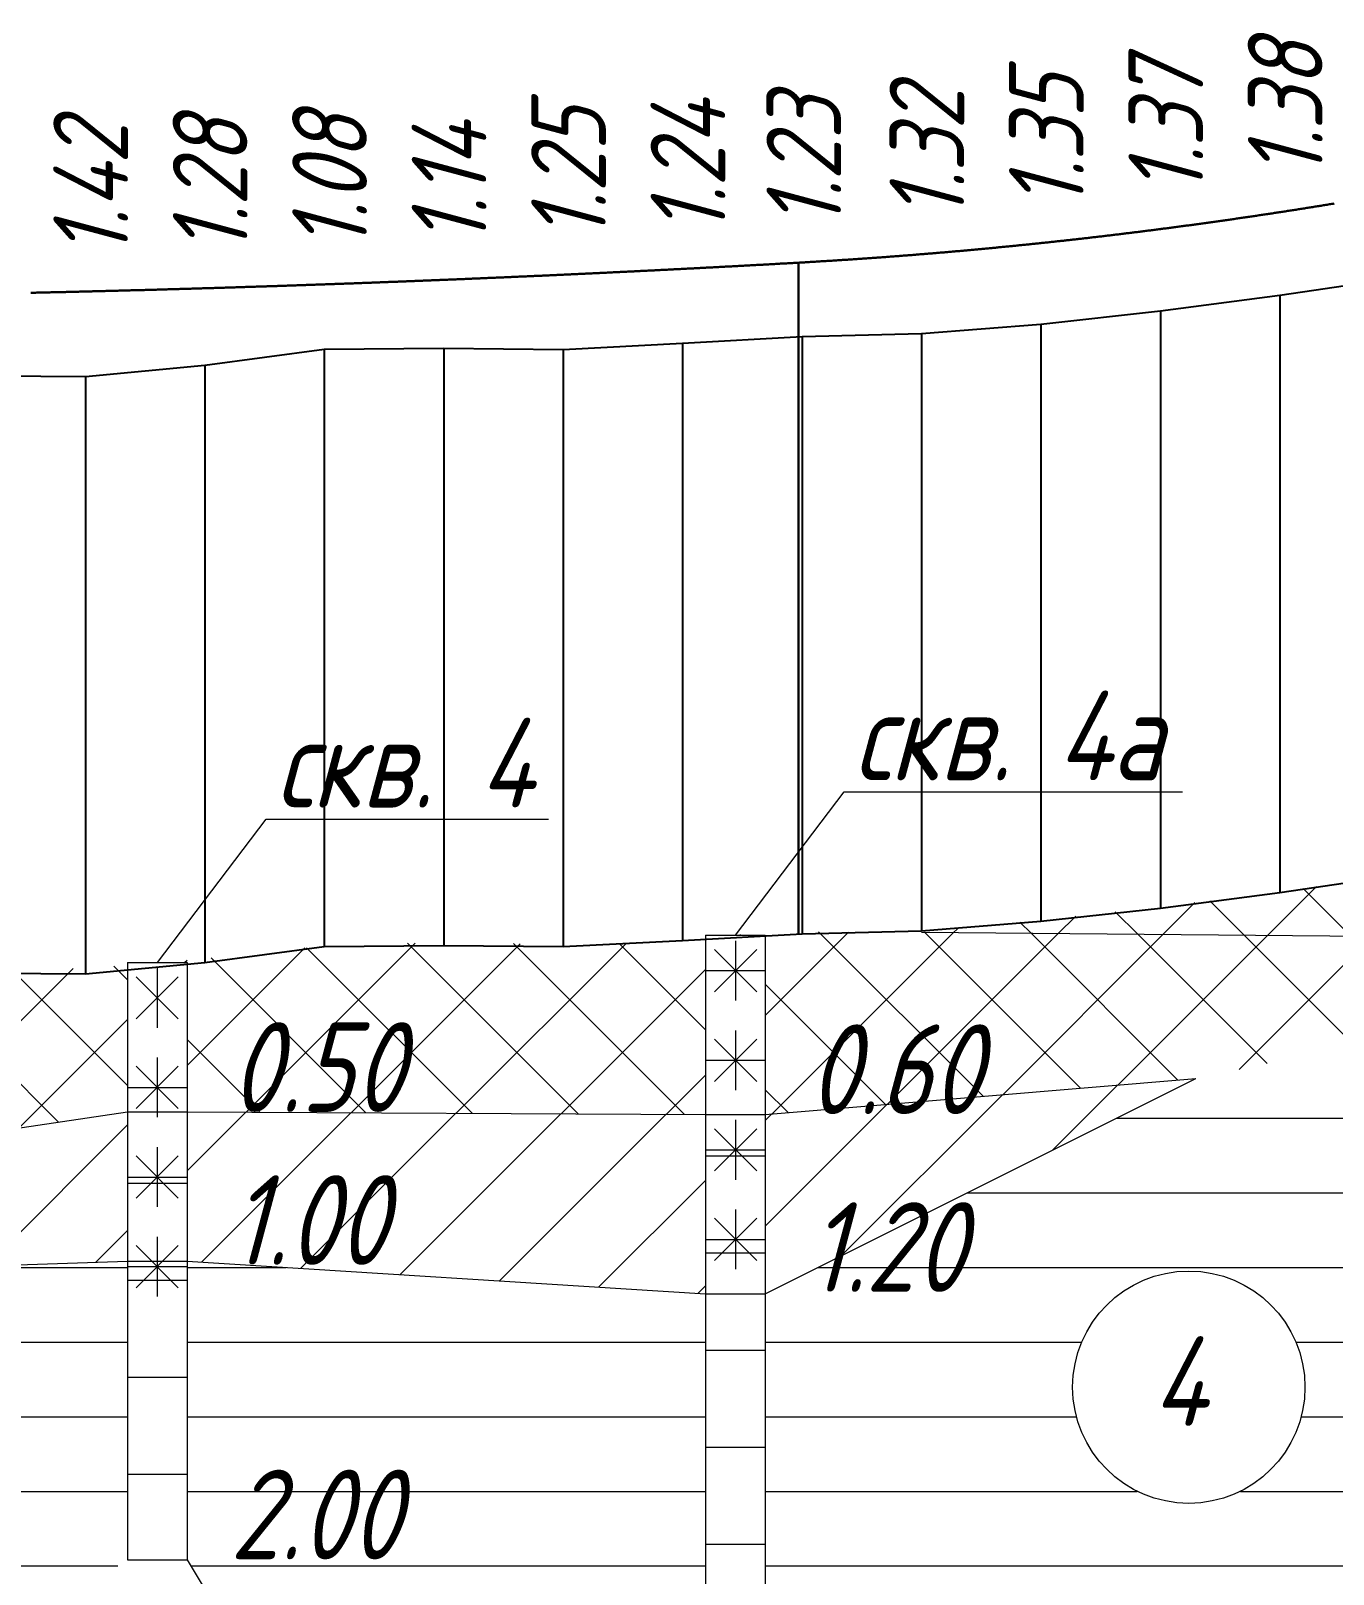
# Model space of a CAD drawing. Extents: x 2172 to 5772, y -842 to -248.
# Drawn here: x 2449.4 to 2493, y -472.7 to -421.1 of the extents above; entities that cross this region are included whole.
import ezdxf

# ---------------------------------------------------------------- set-up
doc = ezdxf.new("R2010")
doc.units = 0
doc.header["$MEASUREMENT"] = 0
doc.linetypes.add('CONTI', pattern=[0])
doc.linetypes.add('STROT', pattern=[1.7, 0.5, -1.2])
doc.layers.add('геология', color=7, linetype='CONTINUOUS', lineweight=20)
doc.layers.add('КРАСНЫЙ_ПРОФИЛЬ', color=1, linetype='CONTINUOUS', lineweight=30)
doc.layers.add('РАБОЧИЕ_ОТМЕТКИ', color=1, linetype='CONTINUOUS')
doc.layers.add('ЧЕРНЫЙ_ПРОФИЛЬ', color=7, linetype='CONTINUOUS')
doc.styles.add('ГОСТ', font='gost.TTF', dxfattribs={"oblique": 15, "height": 1})
pattern_1 = [(45, (2172.2283, -872.4663), (-1.767767, 1.767767), []), (135, (2172.2283, -872.4663), (-1.767767, -1.767767), [])]
pattern_2 = [(180, (2172.2283, -872.4663), (-4e-16, -2.5), [])]
pattern_3 = [(180, (5078.6723, -2916.6453), (-7e-16, -3.25), [])]
pattern_4 = [(180, (5067.1706, -2915.7342), (-7e-16, -3.25), [])]

msp = doc.modelspace()

# ---------------------------------------------------------------- hatches: boundary and pattern name
at = {"layer": 'геология', "linetype": 'Continuous'}
h = msp.add_hatch(dxfattribs=at)
h.set_pattern_fill('ANSI31', scale=20, angle=135, style=0)
h.set_pattern_definition(pattern_2)
h.paths.add_polyline_path([(3105.679, -497.894), (3100.295, -497.506), (3100.295, -519.506)])
h.paths.add_polyline_path([(3098.295, -497.506), (3069.026, -496.457), (3098.295, -519.506)])
h.paths.add_polyline_path([(3095.377, -507.84, -1), (3087.596, -507.84, -1)], flags=16)
h.paths.add_polyline_path([(3098.295, -478.506), (3094.269, -477.334), (3075.95, -477.859), (3057.943, -477.729), (3057.943, -487.729), (3069.026, -496.457), (3098.295, -497.506)])
h.paths.add_polyline_path([(3082.547, -484.72, -1), (3090.328, -484.72, -1)], flags=16)
h.paths.add_polyline_path([(3107.228, -478.296), (3100.295, -478.506), (3100.295, -497.506), (3105.679, -497.894), (3107.228, -491.676)])
h.paths.add_polyline_path([(3055.943, -477.729), (2997.845, -470.675), (2997.845, -480.675), (3055.943, -487.729)])
h.paths.add_polyline_path([(3020.092, -478.789, -1), (3027.873, -478.789, -1)], flags=16)
h.paths.add_polyline_path([(2995.845, -470.675), (2937.148, -467.612), (2937.148, -478.612), (2995.845, -480.675)])
h.paths.add_polyline_path([(2965.266, -474.518, -1), (2973.047, -474.518, -1)], flags=16)
h.paths.add_polyline_path([(2935.148, -467.612), (2902.578, -467.013), (2877.223, -464.243), (2877.223, -473.243), (2935.148, -478.612)])
h.paths.add_polyline_path([(2875.223, -464.243), (2858.104, -464.299, -0.510101), (2851.805, -464.319), (2819.363, -464.426), (2817.121, -464.728), (2817.121, -472.728), (2875.223, -473.243)])
h.paths.add_polyline_path([(2866.261, -468.476, -1), (2858.481, -468.476, -1)], flags=16)
h.paths.add_polyline_path([(2815.121, -464.728), (2788.34, -465.726), (2757.069, -466.983), (2757.069, -475.983), (2815.121, -472.728)])
h.paths.add_polyline_path([(2812.243, -467.9), (2812.243, -465.9), (2814.243, -465.9), (2814.243, -467.9)], flags=16)
h.paths.add_polyline_path([(2755.069, -466.983), (2747.594, -468.75), (2747.594, -484.75), (2752.775, -485.118), (2755.069, -475.983)])
h.paths.add_polyline_path([(2745.594, -468.75), (2724.056, -461.574), (2697.034, -456.873), (2697.034, -469.873), (2715.941, -483.842), (2745.594, -484.75)])
h.paths.add_polyline_path([(2738.95, -474.795, -1), (2731.169, -474.795, -1)], flags=16)
h.paths.add_polyline_path([(2695.034, -456.873), (2675.653, -450.319), (2667.145, -449.292), (2664.204, -449.575, -0.625343), (2657.241, -450.247), (2657.05, -450.265), (2635.84, -449.678), (2635.84, -466.678), (2695.034, -469.873)])
h.paths.add_polyline_path([(2656.512, -459.647, -1), (2664.293, -459.647, -1)], flags=16)
h.paths.add_polyline_path([(2633.84, -449.678), (2615.668, -450.306), (2610.447, -450.491), (2575.112, -449.87), (2575.112, -466.37), (2630.663, -466.661), (2630.663, -464.729), (2632.663, -464.729), (2632.663, -466.672), (2633.84, -466.678)])
h.paths.add_polyline_path([(2573.112, -449.87), (2545.307, -449.807), (2534.156, -449.942), (2525.127, -450.367), (2516.098, -450.792), (2516.098, -466.792), (2573.112, -466.37)])
h.paths.add_polyline_path([(2514.098, -450.796), (2502.318, -453.238), (2488.412, -456.142), (2473.995, -463.346), (2473.995, -477.346), (2501.918, -477.287), (2514.098, -466.792)])
h.paths.add_polyline_path([(2492.069, -466.477, -1), (2484.288, -466.477, -1)], flags=16)
h.paths.add_polyline_path([(3100.971, -498.537), (3109.711, -498.537), (3109.711, -494.03), (3100.971, -494.03)], flags=9)
h.paths.add_polyline_path([(3089.501, -509.889), (3093.522, -509.889), (3093.522, -505.386), (3089.501, -505.386)], flags=8)
h.paths.add_polyline_path([(3084.452, -486.769), (3088.688, -486.769), (3088.688, -482.266), (3084.452, -482.266)], flags=8)
h.paths.add_polyline_path([(3058.619, -488.463), (3067.359, -488.463), (3067.359, -483.956), (3058.619, -483.956)], flags=24)
h.paths.add_polyline_path([(3053.467, -492.45), (3062.42, -492.45), (3062.42, -487.946), (3053.467, -487.946)], flags=9)
h.paths.add_polyline_path([(3100.97, -479.396), (3109.71, -479.396), (3109.71, -474.889), (3100.97, -474.889)], flags=9)
h.paths.add_polyline_path([(3021.997, -480.838), (3026.232, -480.838), (3026.232, -476.334), (3021.997, -476.334)], flags=8)
h.paths.add_polyline_path([(2998.521, -481.408), (3007.261, -481.408), (3007.261, -476.902), (2998.521, -476.902)], flags=25)
h.paths.add_polyline_path([(2967.171, -476.567), (2971.406, -476.567), (2971.406, -472.064), (2967.171, -472.064)], flags=8)
h.paths.add_polyline_path([(2937.823, -479.346), (2946.563, -479.346), (2946.563, -474.839), (2937.823, -474.839)], flags=25)
h.paths.add_polyline_path([(2877.899, -473.976), (2886.639, -473.976), (2886.639, -469.47), (2877.899, -469.47)], flags=25)
h.paths.add_polyline_path([(2860.385, -470.525), (2864.621, -470.525), (2864.621, -466.022), (2860.385, -466.022)], flags=8)
h.paths.add_polyline_path([(2817.796, -473.462), (2826.537, -473.462), (2826.537, -468.955), (2817.796, -468.955)], flags=9)
h.paths.add_polyline_path([(2817.796, -465.647), (2825.893, -465.647), (2825.893, -461.141), (2817.796, -461.141)], flags=9)
h.paths.add_polyline_path([(2804.271, -468.407), (2813.441, -468.407), (2813.441, -463.9), (2804.271, -463.9)], flags=9)
h.paths.add_polyline_path([(2757.745, -476.716), (2766.485, -476.716), (2766.485, -472.21), (2757.745, -472.21)], flags=9)
h.paths.add_polyline_path([(2757.745, -467.735), (2765.197, -467.735), (2765.197, -463.231), (2757.745, -463.231)], flags=9)
h.paths.add_polyline_path([(2752.592, -480.706), (2760.26, -480.706), (2760.26, -476.199), (2752.592, -476.199)], flags=9)
h.paths.add_polyline_path([(2748.268, -485.562), (2757.01, -485.562), (2757.01, -481.052), (2748.268, -481.052)], flags=9)
h.paths.add_polyline_path([(2748.27, -469.606), (2756.151, -469.606), (2756.151, -465.102), (2748.27, -465.102)], flags=9)
h.paths.add_polyline_path([(2733.073, -476.844), (2737.309, -476.844), (2737.309, -472.34), (2733.073, -472.34)], flags=8)
h.paths.add_polyline_path([(2697.71, -470.607), (2706.45, -470.607), (2706.45, -466.1), (2697.71, -466.1)], flags=24)
h.paths.add_polyline_path([(2692.558, -474.594), (2700.225, -474.594), (2700.225, -470.09), (2692.558, -470.09)], flags=9)
h.paths.add_polyline_path([(2658.417, -461.696), (2662.652, -461.696), (2662.652, -457.193), (2658.417, -457.193)], flags=8)
h.paths.add_polyline_path([(2636.515, -467.411), (2645.255, -467.411), (2645.255, -462.905), (2636.515, -462.905)], flags=25)
h.paths.add_polyline_path([(2636.516, -450.542), (2645.04, -450.542), (2645.04, -446.039), (2636.516, -446.039)], flags=9)
h.paths.add_polyline_path([(2624.014, -467.235), (2631.251, -467.235), (2631.251, -462.731), (2624.014, -462.731)], flags=9)
h.paths.add_polyline_path([(2575.788, -467.103), (2584.528, -467.103), (2584.528, -462.597), (2575.788, -462.597)], flags=9)
h.paths.add_polyline_path([(2575.788, -450.708), (2584.098, -450.708), (2584.098, -446.205), (2575.788, -446.205)], flags=9)
h.paths.add_polyline_path([(2516.774, -467.526), (2525.514, -467.526), (2525.514, -463.02), (2516.774, -463.02)], flags=9)
h.paths.add_polyline_path([(2516.774, -451.631), (2525.513, -451.631), (2525.513, -447.127), (2516.774, -447.127)], flags=9)
h.paths.add_polyline_path([(2486.192, -468.526), (2490.428, -468.526), (2490.428, -464.023), (2486.192, -464.023)], flags=8)
h.paths.add_polyline_path([(2474.67, -478.32), (2483.41, -478.32), (2483.41, -473.813), (2474.67, -473.813)], flags=9)
h.paths.add_polyline_path([(2474.67, -464.035), (2482.767, -464.035), (2482.767, -459.529), (2474.67, -459.529)], flags=24)
h = msp.add_hatch(dxfattribs=at)
h.set_pattern_fill('ANSI37', color=1, scale=20, style=0)
h.set_pattern_definition(pattern_1)
h.paths.add_polyline_path([(2514.098, -446.84), (2511.228, -446.976), (2507.228, -447.046), (2503.228, -447.646), (2499.228, -448.606), (2495.228, -449.296), (2491.228, -449.896), (2487.228, -450.396), (2483.228, -450.826), (2479.228, -451.256), (2510.544, -451.533), (2514.098, -450.796)])
h = msp.add_hatch(dxfattribs=at)
h.set_pattern_fill('ANSI37', color=1, scale=20, style=0)
h.set_pattern_definition(pattern_1)
h.paths.add_polyline_path([(2471.995, -451.493), (2471.228, -451.606), (2467.228, -451.656), (2463.228, -451.576), (2459.228, -451.696), (2455.228, -452.126), (2453.641, -452.257), (2454.641, -452.257), (2454.641, -457.257), (2471.995, -457.346)])
h = msp.add_hatch(dxfattribs=at)
h.set_pattern_fill('ANSI37', color=1, scale=20, style=0)
h.set_pattern_definition(pattern_1)
h.paths.add_polyline_path([(2502.318, -453.238), (2510.544, -451.533), (2479.228, -451.256), (2475.228, -451.226), (2474.148, -451.176), (2472.995, -451.346), (2473.995, -451.346), (2473.995, -457.346), (2488.412, -456.142)])
h = msp.add_hatch(dxfattribs=at)
h.set_pattern_fill('ANSI37', color=1, scale=20, style=0)
h.set_pattern_definition(pattern_1)
h.paths.add_polyline_path([(2452.641, -452.34), (2451.228, -452.456), (2447.228, -452.476), (2443.228, -452.186), (2439.228, -452.066), (2435.228, -452.096), (2431.228, -452.226), (2427.228, -452.386), (2423.228, -452.616), (2419.228, -452.496), (2415.228, -452.636), (2411.228, -452.486), (2407.228, -452.176), (2406.788, -452.106), (2406.674, -452.101), (2406.674, -464.05), (2452.641, -457.257)])
h.paths.add_polyline_path([(2427.785, -456.938, -1), (2420.004, -456.938, -1)], flags=16)
h = msp.add_hatch(dxfattribs=at)
h.set_pattern_fill('ANSI31', scale=20, style=0)
h.set_pattern_definition([(45, (3009.719, -466.3003), (-1.767767, 1.767767), [])])
h.paths.add_polyline_path([(3024.678, -465.907), (3015.757, -464.472), (3007.24, -462.448), (2997.845, -461.675), (2997.845, -470.675), (3055.943, -477.729), (3055.943, -469.729), (3044.547, -467.487), (3036.549, -466.353), (3028.118, -466.353), (3024.678, -465.907, -0.370657), (3027.984, -469.753, -1), (3020.203, -469.753, -0.459155)], flags=16)
h.paths.add_polyline_path([(2270.88, -479.487), (2269.805, -479.487), (2269.805, -481.49), (2267.805, -481.49), (2267.805, -479.487), (2267.228, -479.487), (2267.228, -485.487), (2270.88, -485.487)])
h.paths.add_polyline_path([(2283.848, -477.583), (2272.88, -479.487), (2272.88, -485.487), (2281.348, -483.871), (2283.848, -483.098)])
h.paths.add_polyline_path([(2289.148, -476.663), (2283.848, -477.583), (2283.848, -483.098), (2289.148, -481.459)])
h.paths.add_polyline_path([(2324.49, -470.529), (2289.148, -476.663), (2289.148, -481.459)])
h.paths.add_polyline_path([(2452.641, -457.257), (2408.716, -463.748), (2452.641, -462.257)])
h.paths.add_polyline_path([(2471.995, -457.346), (2454.641, -457.257), (2454.641, -462.257), (2471.995, -463.346)])
h.paths.add_polyline_path([(2488.412, -456.142), (2473.995, -457.346), (2473.995, -463.346)])
h.paths.add_polyline_path([(2875.223, -457.243), (2858.123, -459.779, -0.155125), (2858.837, -462.025, -0.157311), (2858.104, -464.299), (2875.223, -464.243)])
h.paths.add_polyline_path([(2851.057, -462.025, -0.0993), (2851.357, -460.525), (2841.52, -461.434), (2819.363, -464.426), (2851.805, -464.319, -0.15899)])
h.paths.add_polyline_path([(2745.594, -484.75), (2715.941, -483.842), (2745.594, -505.75)])
h.paths.add_polyline_path([(2738.507, -490.069, -1), (2730.726, -490.069, -1)], flags=16)
h.paths.add_polyline_path([(2752.775, -485.118), (2747.594, -484.75), (2747.594, -505.75)])
h.paths.add_polyline_path([(2935.148, -460.112), (2926.468, -461.488), (2918.134, -462.447), (2908.331, -462.128), (2902.604, -461.02), (2893.451, -459.677), (2877.223, -457.243), (2877.223, -464.243), (2902.578, -467.013), (2935.148, -467.612)])
h.paths.add_polyline_path([(2995.845, -461.675), (2976.393, -460.021), (2968.652, -459.63), (2964.352, -460.255), (2952.449, -460.334), (2937.148, -460.112), (2937.148, -467.612), (2995.845, -470.675)])
h.paths.add_polyline_path([(2965.26, -464.368, -1), (2973.041, -464.368, -1)], flags=16)
h.paths.add_polyline_path([(3024.678, -465.907), (3015.757, -464.472), (3007.24, -462.448), (2997.845, -461.675), (2997.845, -470.675), (3023.624, -473.615, -0.37925), (3020.203, -469.753, -0.459155)], flags=0)
h.paths.add_polyline_path([(3055.943, -469.729), (3044.547, -467.487), (3036.549, -466.353), (3028.118, -466.353), (3015.757, -464.472), (3007.24, -462.448), (2997.845, -461.675), (2997.845, -470.675), (3055.943, -477.729)])
h.paths.add_polyline_path([(3020.203, -469.753, -1), (3027.984, -469.753, -1)], flags=0)
h.paths.add_polyline_path([(3022.107, -471.802), (3026.344, -471.802), (3026.344, -467.296), (3022.107, -467.296)], flags=8)
h.paths.add_polyline_path([(2998.521, -471.402), (3006.617, -471.402), (3006.617, -466.899), (2998.521, -466.899)], flags=8)
h.paths.add_polyline_path([(2998.521, -471.402), (3006.617, -471.402), (3006.617, -466.899), (2998.521, -466.899)], flags=8)
h = msp.add_hatch(dxfattribs=at)
h.set_pattern_fill('ANSI31', scale=26, angle=135, style=0)
h.set_pattern_definition(pattern_3)
h.paths.add_polyline_path([(2454.641, -457.257), (2452.641, -457.257), (2452.641, -462.257), (2454.641, -462.257)])
h = msp.add_hatch(dxfattribs=at)
h.set_pattern_fill('ANSI31', scale=26, angle=135, style=0)
h.set_pattern_definition(pattern_4)
h.paths.add_polyline_path([(2473.995, -457.346), (2471.995, -457.346), (2471.995, -463.346), (2473.995, -463.346)])
h = msp.add_hatch(dxfattribs=at)
h.set_pattern_fill('ANSI31', scale=20, angle=135, style=0)
h.set_pattern_definition(pattern_2)
h.paths.add_polyline_path([(2471.995, -463.346), (2454.641, -462.257), (2454.641, -472.257), (2458.646, -478.97), (2471.995, -477.346)])
h.paths.add_polyline_path([(2452.641, -472.257), (2452.641, -462.257), (2442.522, -462.601), (2442.254, -463.702, -0.414214), (2446.144, -467.593, -1), (2438.363, -467.593, -0.414214), (2442.254, -463.702), (2442.522, -462.601), (2408.716, -463.748), (2406.674, -464.05), (2406.674, -480.05), (2439.394, -480.843)])
h.paths.add_polyline_path([(2419.862, -470.83, -1), (2427.643, -470.83, -1)], flags=16)
h.paths.add_polyline_path([(2439.394, -480.843), (2406.674, -480.05), (2406.674, -502.05)])
h.paths.add_polyline_path([(2419.757, -485.543, -1), (2427.537, -485.543, -1)], flags=16)
h.paths.add_polyline_path([(2404.674, -480.05), (2396.99, -480.259), (2404.674, -502.05)])
h.paths.add_polyline_path([(2404.674, -464.05), (2393.956, -461.656), (2393.956, -471.656), (2396.99, -480.259), (2404.674, -480.05)])
h.paths.add_polyline_path([(2391.956, -461.656), (2332.888, -469.418), (2332.888, -474.418), (2391.956, -471.656)])
h.paths.add_polyline_path([(2388.88, -466.426), (2388.88, -464.426), (2390.88, -464.426), (2390.88, -466.426)], flags=16)
h.paths.add_polyline_path([(2330.888, -474.418), (2330.888, -469.418), (2324.49, -470.529), (2289.148, -481.459), (2289.148, -482.383)])
h.paths.add_polyline_path([(2289.148, -482.383), (2289.148, -481.459), (2283.848, -483.098), (2283.848, -483.394)])
h.paths.add_polyline_path([(2283.848, -483.098), (2281.348, -483.871), (2283.848, -483.394)])
h.paths.add_polyline_path([(2455.317, -472.991), (2464.057, -472.991), (2464.057, -468.484), (2455.317, -468.484)], flags=24)
h.paths.add_polyline_path([(2450.165, -476.978), (2457.832, -476.978), (2457.832, -472.474), (2450.165, -472.474)], flags=9)
h.paths.add_polyline_path([(2421.766, -472.879), (2426.002, -472.879), (2426.002, -468.376), (2421.766, -468.376)], flags=8)
h.paths.add_polyline_path([(2407.35, -480.698), (2416.09, -480.698), (2416.09, -476.192), (2407.35, -476.192)], flags=24)
h.paths.add_polyline_path([(2407.35, -464.739), (2415.447, -464.739), (2415.447, -460.232), (2407.35, -460.232)], flags=9)
h.paths.add_polyline_path([(2421.661, -487.592), (2425.682, -487.592), (2425.682, -483.089), (2421.661, -483.089)], flags=8)
h.paths.add_polyline_path([(2407.35, -502.843), (2415.875, -502.843), (2415.875, -498.34), (2407.35, -498.34)], flags=9)
h.paths.add_polyline_path([(2394.631, -472.381), (2403.372, -472.381), (2403.372, -467.874), (2394.631, -467.874)], flags=24)
h.paths.add_polyline_path([(2389.48, -476.367), (2396.932, -476.367), (2396.932, -471.864), (2389.48, -471.864)], flags=9)
h.paths.add_polyline_path([(2382.23, -466.932), (2389.898, -466.932), (2389.898, -462.426), (2382.23, -462.426)], flags=24)
h.paths.add_polyline_path([(2333.564, -470.085), (2341.445, -470.085), (2341.445, -465.582), (2333.564, -465.582)], flags=24)
h.paths.add_polyline_path([(2333.564, -475.152), (2342.304, -475.152), (2342.304, -470.645), (2333.564, -470.645)], flags=9)
h = msp.add_hatch(dxfattribs=at)
h.set_pattern_fill('ANSI31', scale=26, angle=135, style=0)
h.set_pattern_definition(pattern_3)
h.paths.add_polyline_path([(2454.641, -462.257), (2452.641, -462.257), (2452.641, -472.257), (2454.641, -472.257)])
h = msp.add_hatch(dxfattribs=at)
h.set_pattern_fill('ANSI31', scale=26, angle=135, style=0)
h.set_pattern_definition(pattern_4)
h.paths.add_polyline_path([(2473.995, -463.346), (2471.995, -463.346), (2471.995, -477.346), (2473.995, -477.346)])

# ---------------------------------------------------------------- linework, layer by layer
at = {"layer": 'геология', "color": 7, "linetype": 'Continuous'}
for p, q in [((2472.995, -451.346), (2476.64, -446.545)), ((2476.64, -446.545), (2487.969, -446.545)), ((2453.641, -452.257), (2457.287, -447.456)), ((2457.287, -447.456), (2466.732, -447.456)), ((2471.995, -451.346), (2473.995, -451.346)), ((2510.544, -451.533), (2479.228, -451.256)), ((2452.641, -452.257), (2454.641, -452.257)), ((2473.995, -457.346), (2488.412, -456.142)), ((2473.995, -463.346), (2488.412, -456.142)), ((2406.674, -464.05), (2452.641, -457.257)), ((2452.641, -457.257), (2454.641, -457.257)), ((2452.641, -457.257), (2454.641, -457.257)), ((2454.641, -457.257), (2471.995, -457.346)), ((2471.995, -457.346), (2473.995, -457.346)), ((2471.995, -457.346), (2473.995, -457.346)), ((2408.716, -463.748), (2452.641, -462.257)), ((2452.641, -462.257), (2454.641, -462.257)), ((2452.641, -462.257), (2454.641, -462.257)), ((2454.641, -462.257), (2471.995, -463.346)), ((2471.995, -463.346), (2473.995, -463.346)), ((2471.995, -463.346), (2473.995, -463.346)), ((2452.641, -472.257), (2454.641, -472.257)), ((2452.641, -472.257), (2454.641, -472.257))]:
    msp.add_line(p, q, dxfattribs=at)
at = {"layer": 'геология', "color": 7, "linetype": 'Continuous', "ltscale": 5}
for p, q in [((2471.995, -451.346), (2471.995, -501.346)), ((2473.995, -451.346), (2473.995, -501.346)), ((2452.641, -452.257), (2452.641, -472.257)), ((2454.641, -452.257), (2454.641, -472.257))]:
    msp.add_line(p, q, dxfattribs=at)
at = {"layer": 'геология', "color": 1, "linetype": 'Continuous'}
for p, q in [((2473.002, -451.529), (2473.002, -453.529)), ((2472.295, -453.236), (2473.709, -451.822)), ((2473.709, -453.236), (2472.295, -451.822)), ((2453.634, -452.44), (2453.634, -454.44)), ((2472.002, -452.529), (2474.002, -452.529)), ((2452.927, -454.147), (2454.341, -452.733)), ((2454.341, -454.147), (2452.927, -452.733)), ((2473.002, -454.529), (2473.002, -456.529)), ((2472.295, -456.236), (2473.709, -454.822)), ((2473.709, -456.236), (2472.295, -454.822)), ((2452.927, -457.147), (2454.341, -455.733)), ((2454.341, -457.147), (2452.927, -455.733)), ((2453.634, -455.44), (2453.634, -457.44)), ((2472.002, -455.529), (2474.002, -455.529)), ((2452.634, -456.44), (2454.634, -456.44)), ((2472.295, -459.236), (2473.709, -457.822)), ((2473.709, -459.236), (2472.295, -457.822)), ((2473.002, -457.529), (2473.002, -459.529)), ((2452.927, -460.147), (2454.341, -458.733)), ((2454.341, -460.147), (2452.927, -458.733)), ((2453.634, -458.44), (2453.634, -460.44)), ((2472.002, -458.529), (2474.002, -458.529)), ((2452.634, -459.44), (2454.634, -459.44)), ((2472.295, -462.236), (2473.709, -460.822)), ((2473.709, -462.236), (2472.295, -460.822)), ((2473.002, -460.529), (2473.002, -462.529)), ((2453.634, -461.44), (2453.634, -463.44)), ((2452.927, -463.147), (2454.341, -461.733)), ((2454.341, -463.147), (2452.927, -461.733)), ((2472.002, -461.529), (2474.002, -461.529)), ((2452.634, -462.44), (2454.634, -462.44))]:
    msp.add_line(p, q, dxfattribs=at)
at = {"layer": 'геология', "color": 7, "linetype": 'STROT', "ltscale": 3}
for p, q in [((2406.674, -502.05), (2452.641, -472.257)), ((2454.641, -472.257), (2471.995, -501.346))]:
    msp.add_line(p, q, dxfattribs=at)
at = {"layer": 'геология', "color": 7, "linetype": 'Continuous'}
msp.add_circle((2488.178, -466.477), 3.89, dxfattribs=at)
at = {"layer": 'КРАСНЫЙ_ПРОФИЛЬ'}
msp.add_line((2475.107, -428.822), (2475.107, -451.288), dxfattribs=at)
for points in [[(2475.107, -428.822), (2475.147, -428.82), (2475.187, -428.817), (2475.227, -428.815), (2475.228, -428.815), (2475.267, -428.813), (2475.307, -428.811), (2475.347, -428.808), (2475.387, -428.806), (2475.427, -428.804), (2475.467, -428.801), (2475.507, -428.799), (2475.546, -428.797), (2475.586, -428.794), (2475.626, -428.792), (2475.666, -428.79), (2475.706, -428.787), (2475.746, -428.785), (2475.786, -428.782), (2475.826, -428.78), (2475.866, -428.777), (2475.906, -428.775), (2475.946, -428.773), (2475.986, -428.77), (2476.026, -428.768), (2476.066, -428.765), (2476.106, -428.763), (2476.146, -428.76), (2476.186, -428.758), (2476.226, -428.755), (2476.266, -428.753), (2476.306, -428.75), (2476.346, -428.748), (2476.385, -428.745), (2476.425, -428.743), (2476.465, -428.74), (2476.505, -428.737), (2476.545, -428.735), (2476.585, -428.732), (2476.625, -428.73), (2476.665, -428.727), (2476.705, -428.724), (2476.745, -428.722), (2476.785, -428.719), (2476.825, -428.716), (2476.865, -428.714), (2476.905, -428.711), (2476.945, -428.708), (2476.985, -428.706), (2477.025, -428.703), (2477.065, -428.7), (2477.105, -428.697), (2477.145, -428.695), (2477.185, -428.692), (2477.224, -428.689), (2477.264, -428.686), (2477.304, -428.684), (2477.344, -428.681), (2477.384, -428.678), (2477.424, -428.675), (2477.464, -428.673), (2477.504, -428.67), (2477.544, -428.667), (2477.584, -428.664), (2477.624, -428.661), (2477.664, -428.658), (2477.704, -428.655), (2477.744, -428.653), (2477.784, -428.65), (2477.824, -428.647), (2477.864, -428.644), (2477.904, -428.641), (2477.944, -428.638), (2477.984, -428.635), (2478.024, -428.632), (2478.063, -428.629), (2478.103, -428.626), (2478.143, -428.623), (2478.183, -428.62), (2478.223, -428.617), (2478.263, -428.614), (2478.303, -428.611), (2478.343, -428.608), (2478.383, -428.605), (2478.423, -428.602), (2478.463, -428.599), (2478.503, -428.596), (2478.543, -428.593), (2478.583, -428.59), (2478.623, -428.587), (2478.663, -428.584), (2478.703, -428.581), (2478.743, -428.577), (2478.783, -428.574), (2478.823, -428.571), (2478.863, -428.568), (2478.902, -428.565), (2478.942, -428.562), (2478.982, -428.559), (2479.022, -428.555), (2479.062, -428.552), (2479.102, -428.549), (2479.142, -428.546), (2479.182, -428.542), (2479.222, -428.539), (2479.228, -428.539), (2479.262, -428.536), (2479.302, -428.533), (2479.342, -428.529), (2479.382, -428.526), (2479.422, -428.523), (2479.462, -428.52), (2479.502, -428.516), (2479.542, -428.513), (2479.582, -428.51), (2479.622, -428.506), (2479.662, -428.503), (2479.702, -428.5), (2479.741, -428.496), (2479.781, -428.493), (2479.821, -428.49), (2479.861, -428.486), (2479.901, -428.483), (2479.941, -428.479), (2479.981, -428.476), (2480.021, -428.473), (2480.061, -428.469), (2480.101, -428.466), (2480.141, -428.462), (2480.181, -428.459), (2480.221, -428.455), (2480.261, -428.452), (2480.301, -428.448), (2480.341, -428.445), (2480.381, -428.441), (2480.421, -428.438), (2480.461, -428.434), (2480.501, -428.431), (2480.541, -428.427), (2480.58, -428.424), (2480.62, -428.42), (2480.66, -428.416), (2480.7, -428.413), (2480.74, -428.409), (2480.78, -428.406), (2480.82, -428.402), (2480.86, -428.398), (2480.9, -428.395), (2480.94, -428.391), (2480.98, -428.387), (2481.02, -428.384), (2481.06, -428.38), (2481.1, -428.376), (2481.14, -428.373), (2481.18, -428.369), (2481.22, -428.365), (2481.26, -428.361), (2481.3, -428.358), (2481.34, -428.354), (2481.379, -428.35), (2481.419, -428.346), (2481.459, -428.343), (2481.499, -428.339), (2481.539, -428.335), (2481.579, -428.331), (2481.619, -428.327), (2481.659, -428.324), (2481.699, -428.32), (2481.739, -428.316), (2481.779, -428.312), (2481.819, -428.308), (2481.859, -428.304), (2481.899, -428.301), (2481.939, -428.297), (2481.979, -428.293), (2482.019, -428.289), (2482.059, -428.285), (2482.099, -428.281), (2482.139, -428.277), (2482.179, -428.273), (2482.218, -428.269), (2482.258, -428.265), (2482.298, -428.261), (2482.338, -428.257), (2482.378, -428.253), (2482.418, -428.249), (2482.458, -428.245), (2482.498, -428.241), (2482.538, -428.237), (2482.578, -428.233), (2482.618, -428.229), (2482.658, -428.225), (2482.698, -428.221), (2482.738, -428.217), (2482.778, -428.213), (2482.818, -428.209), (2482.858, -428.204), (2482.898, -428.2), (2482.938, -428.196), (2482.978, -428.192), (2483.018, -428.188), (2483.057, -428.184), (2483.097, -428.18), (2483.137, -428.175), (2483.177, -428.171), (2483.217, -428.167), (2483.228, -428.166), (2483.257, -428.163), (2483.297, -428.159), (2483.337, -428.154), (2483.377, -428.15), (2483.417, -428.146), (2483.457, -428.142), (2483.497, -428.137), (2483.537, -428.133), (2483.577, -428.129), (2483.617, -428.124), (2483.657, -428.12), (2483.697, -428.116), (2483.737, -428.112), (2483.777, -428.107), (2483.817, -428.103), (2483.857, -428.099), (2483.896, -428.094), (2483.936, -428.09), (2483.976, -428.085), (2484.016, -428.081), (2484.056, -428.077), (2484.096, -428.072), (2484.136, -428.068), (2484.176, -428.063), (2484.216, -428.059), (2484.256, -428.054), (2484.296, -428.05), (2484.336, -428.046), (2484.376, -428.041), (2484.416, -428.037), (2484.456, -428.032), (2484.496, -428.028), (2484.536, -428.023), (2484.576, -428.019), (2484.616, -428.014), (2484.656, -428.009), (2484.696, -428.005), (2484.735, -428), (2484.775, -427.996), (2484.815, -427.991), (2484.855, -427.987), (2484.895, -427.982), (2484.935, -427.977), (2484.975, -427.973), (2485.015, -427.968), (2485.055, -427.963), (2485.095, -427.959), (2485.135, -427.954), (2485.175, -427.949), (2485.215, -427.945), (2485.255, -427.94), (2485.295, -427.935), (2485.335, -427.931), (2485.375, -427.926), (2485.415, -427.921), (2485.455, -427.916), (2485.495, -427.912), (2485.535, -427.907), (2485.574, -427.902), (2485.614, -427.897), (2485.654, -427.893), (2485.694, -427.888), (2485.734, -427.883), (2485.774, -427.878), (2485.814, -427.873), (2485.854, -427.869), (2485.894, -427.864), (2485.934, -427.859), (2485.974, -427.854), (2486.014, -427.849), (2486.054, -427.844), (2486.094, -427.839), (2486.134, -427.834), (2486.174, -427.83), (2486.214, -427.825), (2486.254, -427.82), (2486.294, -427.815), (2486.334, -427.81), (2486.374, -427.805), (2486.413, -427.8), (2486.453, -427.795), (2486.493, -427.79), (2486.533, -427.785), (2486.573, -427.78), (2486.613, -427.775), (2486.653, -427.77), (2486.693, -427.765), (2486.733, -427.76), (2486.773, -427.755), (2486.813, -427.75), (2486.853, -427.745), (2486.893, -427.739), (2486.933, -427.734), (2486.973, -427.729), (2487.013, -427.724), (2487.053, -427.719), (2487.093, -427.714), (2487.133, -427.709), (2487.173, -427.704), (2487.213, -427.698), (2487.228, -427.696), (2487.252, -427.693), (2487.292, -427.688), (2487.332, -427.683), (2487.372, -427.678), (2487.412, -427.672), (2487.452, -427.667), (2487.492, -427.662), (2487.532, -427.657), (2487.572, -427.652), (2487.612, -427.646), (2487.652, -427.641), (2487.692, -427.636), (2487.732, -427.63), (2487.772, -427.625), (2487.812, -427.62), (2487.852, -427.615), (2487.892, -427.609), (2487.932, -427.604), (2487.972, -427.599), (2488.012, -427.593), (2488.052, -427.588), (2488.091, -427.582), (2488.131, -427.577), (2488.171, -427.572), (2488.211, -427.566), (2488.251, -427.561), (2488.291, -427.555), (2488.331, -427.55), (2488.371, -427.545), (2488.411, -427.539), (2488.451, -427.534), (2488.491, -427.528), (2488.531, -427.523), (2488.571, -427.517), (2488.611, -427.512), (2488.651, -427.506), (2488.691, -427.501), (2488.731, -427.495), (2488.771, -427.49), (2488.811, -427.484), (2488.851, -427.478), (2488.891, -427.473), (2488.93, -427.467), (2488.97, -427.462), (2489.01, -427.456), (2489.05, -427.451), (2489.09, -427.445), (2489.13, -427.439), (2489.17, -427.434), (2489.21, -427.428), (2489.25, -427.422), (2489.29, -427.417), (2489.33, -427.411), (2489.37, -427.405), (2489.41, -427.4), (2489.45, -427.394), (2489.49, -427.388), (2489.53, -427.383), (2489.57, -427.377), (2489.61, -427.371), (2489.65, -427.365), (2489.69, -427.36), (2489.73, -427.354), (2489.769, -427.348), (2489.809, -427.342), (2489.849, -427.336), (2489.889, -427.331), (2489.929, -427.325), (2489.969, -427.319), (2490.009, -427.313), (2490.049, -427.307), (2490.089, -427.301), (2490.129, -427.296), (2490.169, -427.29), (2490.209, -427.284), (2490.249, -427.278), (2490.289, -427.272), (2490.329, -427.266), (2490.369, -427.26), (2490.409, -427.254), (2490.449, -427.248), (2490.489, -427.242), (2490.529, -427.236), (2490.569, -427.23), (2490.608, -427.224), (2490.648, -427.218), (2490.688, -427.212), (2490.728, -427.206), (2490.768, -427.2), (2490.808, -427.194), (2490.848, -427.188), (2490.888, -427.182), (2490.928, -427.176), (2490.968, -427.17), (2491.008, -427.164), (2491.048, -427.158), (2491.088, -427.152), (2491.128, -427.146), (2491.168, -427.14), (2491.208, -427.134), (2491.228, -427.13), (2491.248, -427.127), (2491.288, -427.121), (2491.328, -427.115), (2491.368, -427.109), (2491.407, -427.103), (2491.447, -427.097), (2491.487, -427.09), (2491.527, -427.084), (2491.567, -427.078), (2491.607, -427.072), (2491.647, -427.066), (2491.687, -427.059), (2491.727, -427.053), (2491.767, -427.047), (2491.807, -427.041), (2491.847, -427.034), (2491.887, -427.028), (2491.927, -427.022), (2491.967, -427.015), (2492.007, -427.009), (2492.047, -427.003), (2492.087, -426.996), (2492.127, -426.99), (2492.167, -426.984), (2492.207, -426.977), (2492.246, -426.971), (2492.286, -426.965), (2492.326, -426.958), (2492.366, -426.952), (2492.406, -426.945), (2492.446, -426.939), (2492.486, -426.932), (2492.526, -426.926), (2492.566, -426.92), (2492.606, -426.913), (2492.646, -426.907), (2492.686, -426.9), (2492.726, -426.894), (2492.766, -426.887), (2492.806, -426.881), (2492.846, -426.874), (2492.886, -426.868), (2492.926, -426.861), (2492.966, -426.854), (2493.006, -426.848), (2493.046, -426.841)], [(2449.402, -429.83), (2449.442, -429.829), (2449.482, -429.829), (2449.522, -429.828), (2449.562, -429.827), (2449.602, -429.826), (2449.642, -429.825), (2449.682, -429.824), (2449.722, -429.823), (2449.762, -429.822), (2449.802, -429.821), (2449.842, -429.821), (2449.882, -429.82), (2449.922, -429.819), (2449.962, -429.818), (2450.002, -429.817), (2450.042, -429.816), (2450.082, -429.815), (2450.122, -429.814), (2450.161, -429.813), (2450.201, -429.812), (2450.241, -429.811), (2450.281, -429.81), (2450.321, -429.809), (2450.361, -429.808), (2450.401, -429.808), (2450.441, -429.807), (2450.481, -429.806), (2450.521, -429.805), (2450.561, -429.804), (2450.601, -429.803), (2450.641, -429.802), (2450.681, -429.801), (2450.721, -429.8), (2450.761, -429.799), (2450.801, -429.798), (2450.841, -429.797), (2450.881, -429.796), (2450.921, -429.795), (2450.961, -429.794), (2451.001, -429.793), (2451.041, -429.792), (2451.081, -429.791), (2451.121, -429.79), (2451.161, -429.789), (2451.201, -429.788), (2451.228, -429.788), (2451.241, -429.787), (2451.281, -429.786), (2451.321, -429.785), (2451.361, -429.784), (2451.401, -429.783), (2451.441, -429.782), (2451.481, -429.781), (2451.521, -429.78), (2451.561, -429.779), (2451.601, -429.778), (2451.641, -429.777), (2451.681, -429.776), (2451.721, -429.775), (2451.761, -429.774), (2451.801, -429.773), (2451.841, -429.772), (2451.88, -429.771), (2451.92, -429.77), (2451.96, -429.769), (2452, -429.768), (2452.04, -429.767), (2452.08, -429.766), (2452.12, -429.765), (2452.16, -429.764), (2452.2, -429.763), (2452.24, -429.762), (2452.28, -429.761), (2452.32, -429.76), (2452.36, -429.759), (2452.4, -429.758), (2452.44, -429.757), (2452.48, -429.756), (2452.52, -429.755), (2452.56, -429.754), (2452.6, -429.753), (2452.64, -429.752), (2452.68, -429.751), (2452.72, -429.749), (2452.76, -429.748), (2452.8, -429.747), (2452.84, -429.746), (2452.88, -429.745), (2452.92, -429.744), (2452.96, -429.743), (2453, -429.742), (2453.04, -429.741), (2453.08, -429.74), (2453.12, -429.739), (2453.16, -429.738), (2453.2, -429.737), (2453.24, -429.735), (2453.28, -429.734), (2453.32, -429.733), (2453.36, -429.732), (2453.4, -429.731), (2453.44, -429.73), (2453.48, -429.729), (2453.52, -429.728), (2453.56, -429.727), (2453.599, -429.726), (2453.639, -429.724), (2453.679, -429.723), (2453.719, -429.722), (2453.759, -429.721), (2453.799, -429.72), (2453.839, -429.719), (2453.879, -429.718), (2453.919, -429.717), (2453.959, -429.716), (2453.999, -429.714), (2454.039, -429.713), (2454.079, -429.712), (2454.119, -429.711), (2454.159, -429.71), (2454.199, -429.709), (2454.239, -429.708), (2454.279, -429.706), (2454.319, -429.705), (2454.359, -429.704), (2454.399, -429.703), (2454.439, -429.702), (2454.479, -429.701), (2454.519, -429.7), (2454.559, -429.698), (2454.599, -429.697), (2454.639, -429.696), (2454.679, -429.695), (2454.719, -429.694), (2454.759, -429.693), (2454.799, -429.691), (2454.839, -429.69), (2454.879, -429.689), (2454.919, -429.688), (2454.959, -429.687), (2454.999, -429.685), (2455.039, -429.684), (2455.079, -429.683), (2455.119, -429.682), (2455.159, -429.681), (2455.199, -429.68), (2455.228, -429.679), (2455.239, -429.678), (2455.279, -429.677), (2455.318, -429.676), (2455.358, -429.675), (2455.398, -429.674), (2455.438, -429.672), (2455.478, -429.671), (2455.518, -429.67), (2455.558, -429.669), (2455.598, -429.667), (2455.638, -429.666), (2455.678, -429.665), (2455.718, -429.664), (2455.758, -429.663), (2455.798, -429.661), (2455.838, -429.66), (2455.878, -429.659), (2455.918, -429.658), (2455.958, -429.656), (2455.998, -429.655), (2456.038, -429.654), (2456.078, -429.653), (2456.118, -429.652), (2456.158, -429.65), (2456.198, -429.649), (2456.238, -429.648), (2456.278, -429.647), (2456.318, -429.645), (2456.358, -429.644), (2456.398, -429.643), (2456.438, -429.641), (2456.478, -429.64), (2456.518, -429.639), (2456.558, -429.638), (2456.598, -429.636), (2456.638, -429.635), (2456.678, -429.634), (2456.718, -429.633), (2456.758, -429.631), (2456.798, -429.63), (2456.838, -429.629), (2456.878, -429.628), (2456.918, -429.626), (2456.958, -429.625), (2456.998, -429.624), (2457.037, -429.622), (2457.077, -429.621), (2457.117, -429.62), (2457.157, -429.618), (2457.197, -429.617), (2457.237, -429.616), (2457.277, -429.615), (2457.317, -429.613), (2457.357, -429.612), (2457.397, -429.611), (2457.437, -429.609), (2457.477, -429.608), (2457.517, -429.607), (2457.557, -429.605), (2457.597, -429.604), (2457.637, -429.603), (2457.677, -429.601), (2457.717, -429.6), (2457.757, -429.599), (2457.797, -429.597), (2457.837, -429.596), (2457.877, -429.595), (2457.917, -429.593), (2457.957, -429.592), (2457.997, -429.591), (2458.037, -429.589), (2458.077, -429.588), (2458.117, -429.587), (2458.157, -429.585), (2458.197, -429.584), (2458.237, -429.583), (2458.277, -429.581), (2458.317, -429.58), (2458.357, -429.579), (2458.397, -429.577), (2458.437, -429.576), (2458.477, -429.574), (2458.517, -429.573), (2458.557, -429.572), (2458.597, -429.57), (2458.637, -429.569), (2458.677, -429.568), (2458.717, -429.566), (2458.757, -429.565), (2458.796, -429.563), (2458.836, -429.562), (2458.876, -429.561), (2458.916, -429.559), (2458.956, -429.558), (2458.996, -429.557), (2459.036, -429.555), (2459.076, -429.554), (2459.116, -429.552), (2459.156, -429.551), (2459.196, -429.55), (2459.228, -429.548), (2459.236, -429.548), (2459.276, -429.547), (2459.316, -429.545), (2459.356, -429.544), (2459.396, -429.542), (2459.436, -429.541), (2459.476, -429.54), (2459.516, -429.538), (2459.556, -429.537), (2459.596, -429.535), (2459.636, -429.534), (2459.676, -429.532), (2459.716, -429.531), (2459.756, -429.53), (2459.796, -429.528), (2459.836, -429.527), (2459.876, -429.525), (2459.916, -429.524), (2459.956, -429.522), (2459.996, -429.521), (2460.036, -429.52), (2460.076, -429.518), (2460.116, -429.517), (2460.156, -429.515), (2460.196, -429.514), (2460.236, -429.512), (2460.276, -429.511), (2460.316, -429.509), (2460.356, -429.508), (2460.396, -429.506), (2460.436, -429.505), (2460.476, -429.503), (2460.515, -429.502), (2460.555, -429.5), (2460.595, -429.499), (2460.635, -429.498), (2460.675, -429.496), (2460.715, -429.495), (2460.755, -429.493), (2460.795, -429.492), (2460.835, -429.49), (2460.875, -429.489), (2460.915, -429.487), (2460.955, -429.486), (2460.995, -429.484), (2461.035, -429.483), (2461.075, -429.481), (2461.115, -429.48), (2461.155, -429.478), (2461.195, -429.477), (2461.235, -429.475), (2461.275, -429.474), (2461.315, -429.472), (2461.355, -429.47), (2461.395, -429.469), (2461.435, -429.467), (2461.475, -429.466), (2461.515, -429.464), (2461.555, -429.463), (2461.595, -429.461), (2461.635, -429.46), (2461.675, -429.458), (2461.715, -429.457), (2461.755, -429.455), (2461.795, -429.454), (2461.835, -429.452), (2461.875, -429.451), (2461.915, -429.449), (2461.955, -429.447), (2461.995, -429.446), (2462.035, -429.444), (2462.075, -429.443), (2462.115, -429.441), (2462.155, -429.44), (2462.195, -429.438), (2462.234, -429.437), (2462.274, -429.435), (2462.314, -429.433), (2462.354, -429.432), (2462.394, -429.43), (2462.434, -429.429), (2462.474, -429.427), (2462.514, -429.426), (2462.554, -429.424), (2462.594, -429.422), (2462.634, -429.421), (2462.674, -429.419), (2462.714, -429.418), (2462.754, -429.416), (2462.794, -429.414), (2462.834, -429.413), (2462.874, -429.411), (2462.914, -429.41), (2462.954, -429.408), (2462.994, -429.406), (2463.034, -429.405), (2463.074, -429.403), (2463.114, -429.402), (2463.154, -429.4), (2463.194, -429.398), (2463.228, -429.397), (2463.234, -429.397), (2463.274, -429.395), (2463.314, -429.393), (2463.354, -429.392), (2463.394, -429.39), (2463.434, -429.389), (2463.474, -429.387), (2463.514, -429.385), (2463.554, -429.384), (2463.594, -429.382), (2463.634, -429.38), (2463.674, -429.379), (2463.714, -429.377), (2463.754, -429.375), (2463.794, -429.374), (2463.834, -429.372), (2463.874, -429.37), (2463.914, -429.369), (2463.953, -429.367), (2463.993, -429.366), (2464.033, -429.364), (2464.073, -429.362), (2464.113, -429.361), (2464.153, -429.359), (2464.193, -429.357), (2464.233, -429.356), (2464.273, -429.354), (2464.313, -429.352), (2464.353, -429.35), (2464.393, -429.349), (2464.433, -429.347), (2464.473, -429.345), (2464.513, -429.344), (2464.553, -429.342), (2464.593, -429.34), (2464.633, -429.339), (2464.673, -429.337), (2464.713, -429.335), (2464.753, -429.334), (2464.793, -429.332), (2464.833, -429.33), (2464.873, -429.328), (2464.913, -429.327), (2464.953, -429.325), (2464.993, -429.323), (2465.033, -429.322), (2465.073, -429.32), (2465.113, -429.318), (2465.153, -429.316), (2465.193, -429.315), (2465.233, -429.313), (2465.273, -429.311), (2465.313, -429.31), (2465.353, -429.308), (2465.393, -429.306), (2465.433, -429.304), (2465.473, -429.303), (2465.513, -429.301), (2465.553, -429.299), (2465.593, -429.297), (2465.633, -429.296), (2465.672, -429.294), (2465.712, -429.292), (2465.752, -429.29), (2465.792, -429.289), (2465.832, -429.287), (2465.872, -429.285), (2465.912, -429.283), (2465.952, -429.282), (2465.992, -429.28), (2466.032, -429.278), (2466.072, -429.276), (2466.112, -429.275), (2466.152, -429.273), (2466.192, -429.271), (2466.232, -429.269), (2466.272, -429.267), (2466.312, -429.266), (2466.352, -429.264), (2466.392, -429.262), (2466.432, -429.26), (2466.472, -429.258), (2466.512, -429.257), (2466.552, -429.255), (2466.592, -429.253), (2466.632, -429.251), (2466.672, -429.25), (2466.712, -429.248), (2466.752, -429.246), (2466.792, -429.244), (2466.832, -429.242), (2466.872, -429.24), (2466.912, -429.239), (2466.952, -429.237), (2466.992, -429.235), (2467.032, -429.233), (2467.072, -429.231), (2467.112, -429.23), (2467.152, -429.228), (2467.192, -429.226), (2467.228, -429.224), (2467.232, -429.224), (2467.272, -429.222), (2467.312, -429.22), (2467.352, -429.219), (2467.391, -429.217), (2467.431, -429.215), (2467.471, -429.213), (2467.511, -429.211), (2467.551, -429.209), (2467.591, -429.207), (2467.631, -429.206), (2467.671, -429.204), (2467.711, -429.202), (2467.751, -429.2), (2467.791, -429.198), (2467.831, -429.196), (2467.871, -429.194), (2467.911, -429.193), (2467.951, -429.191), (2467.991, -429.189), (2468.031, -429.187), (2468.071, -429.185), (2468.111, -429.183), (2468.151, -429.181), (2468.191, -429.179), (2468.231, -429.178), (2468.271, -429.176), (2468.311, -429.174), (2468.351, -429.172), (2468.391, -429.17), (2468.431, -429.168), (2468.471, -429.166), (2468.511, -429.164), (2468.551, -429.162), (2468.591, -429.161), (2468.631, -429.159), (2468.671, -429.157), (2468.711, -429.155), (2468.751, -429.153), (2468.791, -429.151), (2468.831, -429.149), (2468.871, -429.147), (2468.911, -429.145), (2468.951, -429.143), (2468.991, -429.141), (2469.031, -429.139), (2469.071, -429.138), (2469.11, -429.136), (2469.15, -429.134), (2469.19, -429.132), (2469.23, -429.13), (2469.27, -429.128), (2469.31, -429.126), (2469.35, -429.124), (2469.39, -429.122), (2469.43, -429.12), (2469.47, -429.118), (2469.51, -429.116), (2469.55, -429.114), (2469.59, -429.112), (2469.63, -429.11), (2469.67, -429.108), (2469.71, -429.106), (2469.75, -429.104), (2469.79, -429.102), (2469.83, -429.1), (2469.87, -429.099), (2469.91, -429.097), (2469.95, -429.095), (2469.99, -429.093), (2470.03, -429.091), (2470.07, -429.089), (2470.11, -429.087), (2470.15, -429.085), (2470.19, -429.083), (2470.23, -429.081), (2470.27, -429.079), (2470.31, -429.077), (2470.35, -429.075), (2470.39, -429.073), (2470.43, -429.071), (2470.47, -429.069), (2470.51, -429.067), (2470.55, -429.065), (2470.59, -429.063), (2470.63, -429.061), (2470.67, -429.059), (2470.71, -429.057), (2470.75, -429.055), (2470.79, -429.053), (2470.829, -429.051), (2470.869, -429.049), (2470.909, -429.047), (2470.949, -429.044), (2470.989, -429.042), (2471.029, -429.04), (2471.069, -429.038), (2471.109, -429.036), (2471.149, -429.034), (2471.189, -429.032), (2471.228, -429.03), (2471.229, -429.03), (2471.269, -429.028), (2471.309, -429.026), (2471.349, -429.024), (2471.389, -429.022), (2471.429, -429.02), (2471.469, -429.018), (2471.509, -429.016), (2471.549, -429.014), (2471.589, -429.012), (2471.629, -429.01), (2471.669, -429.008), (2471.709, -429.006), (2471.749, -429.003), (2471.789, -429.001), (2471.829, -428.999), (2471.869, -428.997), (2471.909, -428.995), (2471.949, -428.993), (2471.989, -428.991), (2472.029, -428.989), (2472.069, -428.987), (2472.109, -428.985), (2472.149, -428.983), (2472.189, -428.981), (2472.229, -428.978), (2472.269, -428.976), (2472.309, -428.974), (2472.349, -428.972), (2472.389, -428.97), (2472.429, -428.968), (2472.469, -428.966), (2472.509, -428.964), (2472.548, -428.962), (2472.588, -428.959), (2472.628, -428.957), (2472.668, -428.955), (2472.708, -428.953), (2472.748, -428.951), (2472.788, -428.949), (2472.828, -428.947), (2472.868, -428.945), (2472.908, -428.942), (2472.948, -428.94), (2472.988, -428.938), (2473.028, -428.936), (2473.068, -428.934), (2473.108, -428.932), (2473.148, -428.93), (2473.188, -428.928), (2473.228, -428.925), (2473.268, -428.923), (2473.308, -428.921), (2473.348, -428.919), (2473.388, -428.917), (2473.428, -428.915), (2473.468, -428.912), (2473.508, -428.91), (2473.548, -428.908), (2473.588, -428.906), (2473.628, -428.904), (2473.668, -428.902), (2473.708, -428.899), (2473.748, -428.897), (2473.788, -428.895), (2473.828, -428.893), (2473.868, -428.891), (2473.908, -428.889), (2473.948, -428.886), (2473.988, -428.884), (2474.028, -428.882), (2474.068, -428.88), (2474.108, -428.878), (2474.148, -428.875), (2474.188, -428.873), (2474.228, -428.871), (2474.267, -428.869), (2474.307, -428.867), (2474.347, -428.864), (2474.387, -428.862), (2474.427, -428.86), (2474.467, -428.858), (2474.507, -428.855), (2474.547, -428.853), (2474.587, -428.851), (2474.627, -428.849), (2474.667, -428.847), (2474.707, -428.844), (2474.747, -428.842), (2474.787, -428.84), (2474.827, -428.838), (2474.867, -428.835), (2474.907, -428.833), (2474.947, -428.831), (2474.987, -428.829), (2475.027, -428.826), (2475.067, -428.824), (2475.107, -428.822)]]:
    msp.add_lwpolyline(points, dxfattribs=at)
at = {"layer": 'ЧЕРНЫЙ_ПРОФИЛЬ'}
for p, q in [((2491.228, -429.907), (2495.228, -429.321)), ((2487.228, -430.439), (2491.228, -429.907)), ((2491.228, -429.907), (2491.228, -449.907)), ((2483.228, -430.877), (2487.228, -430.439)), ((2487.228, -430.439), (2487.228, -450.439)), ((2479.228, -431.198), (2483.228, -430.877)), ((2483.228, -430.877), (2483.228, -450.877)), ((2471.228, -431.52), (2475.228, -431.291)), ((2475.228, -431.291), (2479.228, -431.198)), ((2475.228, -431.291), (2475.228, -451.291)), ((2479.228, -431.198), (2479.228, -451.198)), ((2455.228, -432.253), (2459.228, -431.722)), ((2459.228, -431.722), (2463.228, -431.687)), ((2459.228, -431.722), (2459.228, -451.722)), ((2463.228, -431.687), (2463.228, -451.687)), ((2463.228, -431.687), (2467.228, -431.725)), ((2467.228, -431.725), (2471.228, -431.52)), ((2467.228, -431.725), (2467.228, -451.725)), ((2471.228, -431.52), (2471.228, -451.52)), ((2451.228, -432.637), (2455.228, -432.253)), ((2455.228, -432.253), (2455.228, -452.253)), ((2447.228, -432.604), (2451.228, -432.637)), ((2451.228, -432.637), (2451.228, -452.637)), ((2491.228, -449.907), (2495.228, -449.321)), ((2487.228, -450.439), (2491.228, -449.907)), ((2483.228, -450.877), (2487.228, -450.439)), ((2479.228, -451.198), (2483.228, -450.877)), ((2467.228, -451.725), (2471.228, -451.52)), ((2471.228, -451.52), (2475.228, -451.291)), ((2475.228, -451.291), (2479.228, -451.198)), ((2455.228, -452.253), (2459.228, -451.722)), ((2459.228, -451.722), (2463.228, -451.687)), ((2463.228, -451.687), (2467.228, -451.725)), ((2447.228, -452.604), (2451.228, -452.637)), ((2451.228, -452.637), (2455.228, -452.253))]:
    msp.add_line(p, q, dxfattribs=at)

# ---------------------------------------------------------------- texts
at = {"layer": 'геология', "color": 7, "lineweight": -3, "style": 'ГОСТ', "oblique": 15}
for s, p in [('скв. 4а', (2476.953, -446.156)), ('скв. 4', (2457.6, -447.067))]:
    msp.add_text(s, height=3, dxfattribs=at).set_placement(p)
at = {"layer": 'геология', "color": 7, "linetype": 'CONTI', "style": 'ГОСТ', "oblique": 15}
for s, p in [('0.50', (2456.068, -457.258)), ('0.60', (2475.421, -457.33)), ('1.00', (2456.068, -462.378)), ('1.20', (2475.421, -463.284)), ('4', (2486.943, -467.776)), ('2.00', (2456.068, -472.24))]:
    msp.add_text(s, height=3, dxfattribs=at).set_placement(p)
at = {"layer": 'РАБОЧИЕ_ОТМЕТКИ', "style": 'ГОСТ', "oblique": 15}
for s, p in [('1.38', (2492.657, -425.98)), ('1.37', (2488.657, -426.546)), ('1.35', (2484.657, -427.016)), ('1.32', (2480.657, -427.388)), ('1.25', (2468.657, -428.074)), ('1.23', (2476.536, -427.672)), ('1.42', (2452.657, -428.637)), ('1.28', (2456.657, -428.528)), ('1.08', (2460.657, -428.398)), ('1.24', (2472.657, -427.88)), ('1.14', (2464.657, -428.247))]:
    msp.add_text(s, height=2.5, rotation=90, dxfattribs=at).set_placement(p)

doc.saveas('drawing.dxf')
